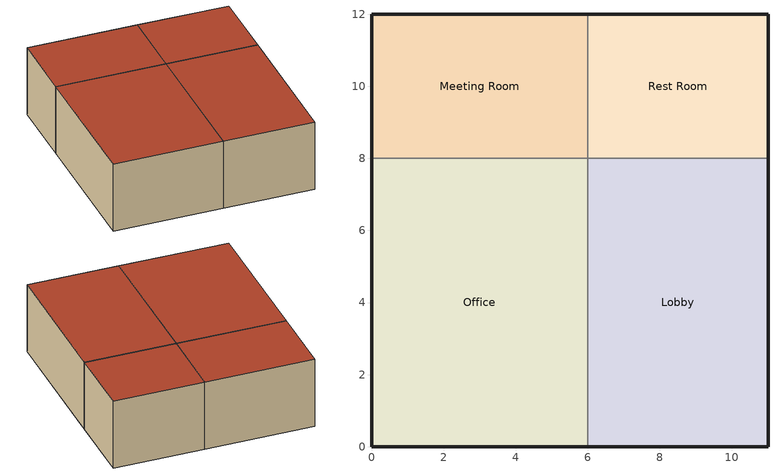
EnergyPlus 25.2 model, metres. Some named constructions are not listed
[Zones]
Office
 floor ground ({FLOOR_CONSTR}): 0,8 6,8 6,0 0,0 z0
 wall outside (Medium Exterior Wall): 0,8 0,0 6,0 z0:4
 wall to Lobby (Interior_Partition): 6,0 6,8 z0:4
 wall to Meeting Room (Interior_Partition): 6,8 0,8 z0:4
 roof outside ({ROOF_CONSTR}): 0,8 0,0 6,0 6,8 z4
Meeting Room
 floor ground ({FLOOR_CONSTR}): 0,12 6,12 6,8 0,8 z0
 wall outside (Medium Exterior Wall): 6,12 0,12 0,8 z0:4
 wall to Rest Room (Interior_Partition): 6,8 6,12 z0:4
 roof outside ({ROOF_CONSTR}): 0,12 0,8 6,8 6,12 z4
Lobby
 floor ground ({FLOOR_CONSTR}): 6,8 11,8 11,0 6,0 z0
 wall outside (Medium Exterior Wall): 6,0 11,0 11,8 z0:4
 wall to Rest Room (Interior_Partition): 11,8 6,8 z0:4
 roof outside ({ROOF_CONSTR}): 6,8 6,0 11,0 11,8 z4
Rest Room
 floor ground ({FLOOR_CONSTR}): 6,12 11,12 11,8 6,8 z0
 wall outside (Medium Exterior Wall): 11,8 11,12 6,12 z0:4
 roof outside ({ROOF_CONSTR}): 6,12 6,8 11,8 11,12 z4
[Material]
Interior_Partition_Material: Roughness=MediumSmooth; Thickness {m}=0.1; Conductivity {W/m-K}=0.5; Density {kg/m3}=1000; Specific Heat {J/kg-K}=1000; Thermal Absorptance=0.9; Solar Absorptance=0.7; Visible Absorptance=0.7
[Construction]
Interior_Partition: Interior_Partition_Material
[Zone] Type=1; Multiplier=1; Ceiling Height {m}=autocalculate; Volume {m3}=autocalculate
Office; Meeting Room; Lobby; Rest Room
